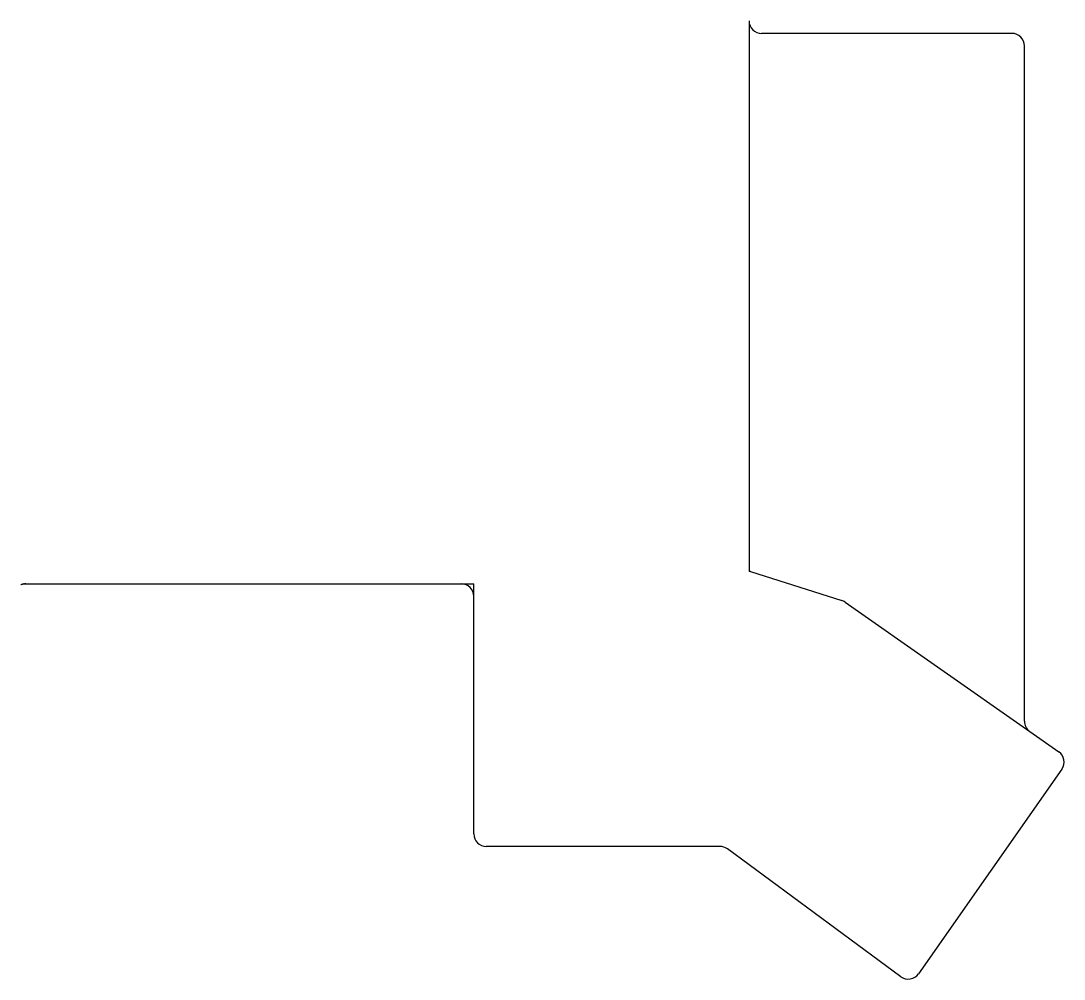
# Model space of a CAD drawing. Header units: millimetres. Extents: x 24.8 to 108.2, y -36.6 to 40.
import ezdxf

# ---------------------------------------------------------------- set-up
doc = ezdxf.new("R2010")
doc.units = ezdxf.units.MM

msp = doc.modelspace()

# ---------------------------------------------------------------- linework, layer by layer
at = {"linetype": 'CONTINUOUS'}
for p, q in [((83, 40), (83, -4.006)), ((104, 39), (84, 39)), ((105, -15.979), (105, 38)), ((83.103, -4.032), (90.4, -6.333)), ((25, -5), (24.811, -5.081)), ((25, -5), (61, -5)), ((61, -25), (61, -5)), ((90.673, -6.468), (105.426, -16.798)), ((105.426, -16.798), (107.749, -18.424)), ((107.994, -19.817), (96.537, -36.18)), ((80.671, -26), (62, -26)), ((95.124, -36.411), (81.265, -26.195))]:
    msp.add_line(p, q, dxfattribs=at)
for centre, start, end in [((84, 40), 180, 270), ((104, 38), 0, 90), ((82.802, -4.986), 72.5, 78.58617), ((25.205, -6), 90, 113.19859), ((60, -6), 0, 90), ((90.099, -7.287), 55, 72.5), ((106, -15.979), 180, 234.97438), ((107.175, -19.244), 325, 55), ((62, -25), 180, 270), ((80.671, -27), 53.60501, 90), ((95.718, -35.606), 233.60501, 325)]:
    msp.add_arc(centre, 1, start, end, dxfattribs=at)

doc.saveas('drawing.dxf')
